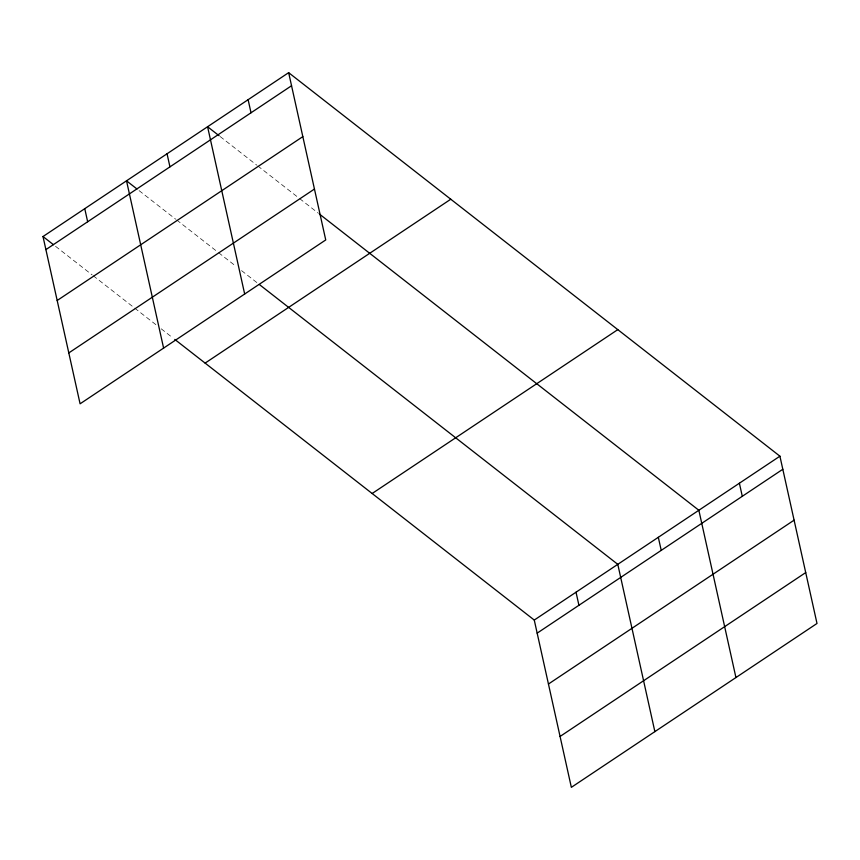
<?xml version="1.0" encoding="UTF-8"?>
<svg xmlns="http://www.w3.org/2000/svg" width="860" height="860" viewBox="0 0 860 860"><rect width="100%" height="100%" fill="white"/><g stroke="black" fill="none" stroke-linecap="round" stroke-linejoin="round"><path stroke-width="0.64" stroke-dasharray="4.3 3.22" d="M220.138 136.536L256.742 165.12M257.785 165.937L298.581 197.778M299.624 198.596L318.447 213.291M139.073 190.619L175.676 219.192M176.73 220.009L217.516 251.862M218.558 252.679L236.339 266.557M241.574 270.642L258.312 283.703M55.556 246.336L92.16 274.91M93.203 275.727L157.004 325.542M161.185 328.8L172.699 337.786"/><path stroke-width="1.29" d="M288.648 72.659L325.736 239.94L80.087 403.813L43 236.532L288.648 72.659L779.913 456.187L817 623.468L571.352 787.341L534.264 620.06L174.784 339.421M45.903 249.615L291.551 85.742M57.179 300.495L302.827 136.632M68.8 352.923L314.448 189.049M205.121 363.103L450.769 199.23M372.154 493.5L617.803 329.627M534.264 620.06L779.913 456.187M537.167 633.143L782.815 469.27M548.454 684.022L794.092 520.16M560.075 736.45L805.723 572.577M219.085 135.719L207.582 126.743L244.67 294.012M319.501 214.108L698.857 510.27L735.934 677.54M136.976 188.985L126.517 180.815L163.604 348.096M259.354 284.52L617.792 564.343L654.868 731.624M43 236.532L53.46 244.702M739.385 483.234L742.288 496.306M658.319 537.306L661.222 550.389M576.028 592.207L578.93 605.289M248.121 99.706L251.012 112.778M167.055 153.779L169.947 166.861M84.764 208.679L87.656 221.762"/></g></svg>
